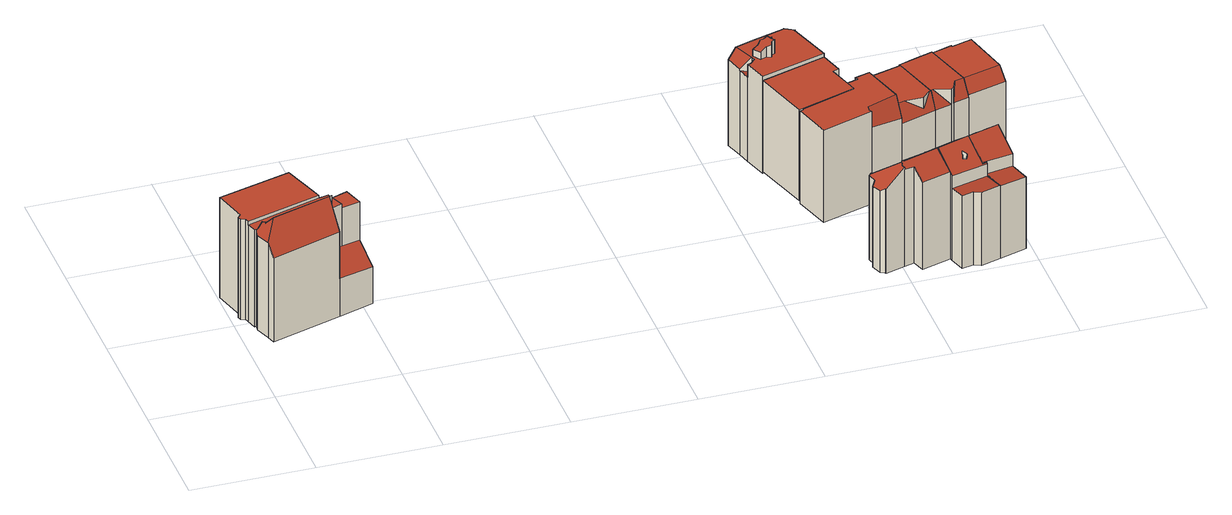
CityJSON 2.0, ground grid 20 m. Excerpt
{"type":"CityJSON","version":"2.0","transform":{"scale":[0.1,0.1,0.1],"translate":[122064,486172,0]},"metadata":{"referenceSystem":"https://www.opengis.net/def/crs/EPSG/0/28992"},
"CityObjects":{
"building1":{"type":"Building","attributes":{"aantal_verblijfsobjecten":8,"bouwjaar":1826,"gebruiksdoel":"bijeenkomstfunctie,logiesfunctie,woonfunctie","oppervlakte_max":5914,"oppervlakte_min":75,"rdf_seealso":"http://bag.basisregistraties.overheid.nl/bag/id/pand/0363100012182177","rf_extrusion_mode":"standard","rf_force_lod11":false,"rf_h_ground":0.244,"rf_h_pc_98p":0,"rf_h_roof_50p":18.06,"rf_h_roof_70p":18.13,"rf_h_roof_max":19.63,"rf_h_roof_min":7.89,"rf_h_roof_ridge":19.79,"rf_is_glass_roof":false,"rf_nodata_frac":0.0264,"rf_nodata_r":0,"rf_pc_select":"PREFERRED_AND_LATEST","rf_pc_year":0,"rf_pointcloud_unusable":false,"rf_pt_density":27.04,"rf_ridgelines":2,"rf_rmse_lod22":5.9,"rf_roof_planes":19,"rf_roof_type":"slanted","rf_success":true,"rf_t_run":159,"rf_volume_lod22":3998.17,"status":"Pand in gebruik"},"children":["building1-1"]},
"building1-1":{"type":"BuildingPart","parents":["building1"],"geometry":[{"type":"Solid","lod":"2.2","boundaries":[[[[0,1,2,3,4,5,6,7,8,9,10,11,12,13,14,15,16,17,18,19]],[[20,5,4,21]],[[21,4,3,22]],[[23,24,25]],[[26,27,25]],[[28,18,17,29]],[[30,31,32,33]],[[29,17,16,34]],[[33,32,35,36,37]],[[24,19,18,28]],[[38,0,19,24,23]],[[39,40,41,42,43]],[[44,45,40,39]],[[42,41,46,31,30]],[[47,2,1,48,49]],[[22,3,2,47]],[[34,16,15,45,44]],[[50,51,52]],[[53,54,35,32]],[[31,46,55,56]],[[56,55,13,12,54,53]],[[57,58,59,60]],[[61,62,7,6,63]],[[64,8,7,62]],[[63,6,5,20]],[[65,60,59,62,61]],[[66,37,36,60,65]],[[67,9,8,64]],[[58,10,9,67]],[[68,11,10,58,57]],[[48,1,0,38]],[[27,26,69]],[[54,12,11,68]],[[45,15,14,70]],[[70,14,13,55]],[[43,42,51,50]],[[49,48,37,66]],[[34,44,39,71,29]],[[56,53,32,31]],[[58,67,64,62,59]],[[69,26,25,24,28,29,71]],[[43,50,52,27,69,71,39]],[[54,68,57,60,36,35]],[[70,55,46,41,40,45]],[[49,66,65,61,63,20,21,22,47]],[[37,48,38,23,25,27,52,51,42,30,33]]]],"semantics":{"surfaces":[{"type":"GroundSurface"},{"type":"WallSurface","on_footprint_edge":true},{"type":"WallSurface","on_footprint_edge":false},{"type":"RoofSurface","rf_azimuth":163.28,"rf_h_roof_50p":17.82,"rf_h_roof_70p":18.69,"rf_h_roof_max":20.14,"rf_h_roof_min":15.62,"rf_slope":52.66},{"type":"RoofSurface","rf_azimuth":61.95,"rf_h_roof_50p":16.73,"rf_h_roof_70p":16.74,"rf_h_roof_max":17.49,"rf_h_roof_min":16.71,"rf_slope":0.588},{"type":"RoofSurface","rf_azimuth":162.96,"rf_h_roof_50p":7.95,"rf_h_roof_70p":7.96,"rf_h_roof_max":18.04,"rf_h_roof_min":7.93,"rf_slope":0.394},{"type":"RoofSurface","rf_azimuth":255.64,"rf_h_roof_50p":18.14,"rf_h_roof_70p":18.67,"rf_h_roof_max":19.73,"rf_h_roof_min":17.07,"rf_slope":47.63},{"type":"RoofSurface","rf_azimuth":342.92,"rf_h_roof_50p":18.42,"rf_h_roof_70p":18.86,"rf_h_roof_max":20.14,"rf_h_roof_min":17.35,"rf_slope":52.85},{"type":"RoofSurface","rf_azimuth":357.85,"rf_h_roof_50p":10.78,"rf_h_roof_70p":10.79,"rf_h_roof_max":17.48,"rf_h_roof_min":10.74,"rf_slope":1.22},{"type":"RoofSurface","rf_azimuth":160.17,"rf_h_roof_50p":8.54,"rf_h_roof_70p":9.15,"rf_h_roof_max":17.5,"rf_h_roof_min":6.99,"rf_slope":41.67},{"type":"RoofSurface","rf_azimuth":82.06,"rf_h_roof_50p":18.12,"rf_h_roof_70p":18.16,"rf_h_roof_max":18.21,"rf_h_roof_min":18.03,"rf_slope":0.771},{"type":"RoofSurface","rf_azimuth":37.69,"rf_h_roof_50p":17.55,"rf_h_roof_70p":17.58,"rf_h_roof_max":19.39,"rf_h_roof_min":17.48,"rf_slope":0.651}],"values":[[0,1,1,2,2,1,2,1,2,1,1,2,2,2,1,1,1,2,2,2,1,2,1,1,1,2,2,1,1,1,1,2,1,1,1,2,2,3,4,5,6,7,8,9,10,11]]}}]},
"building2":{"type":"Building","attributes":{"aantal_verblijfsobjecten":4,"bouwjaar":1879,"gebruiksdoel":"woonfunctie","oppervlakte_max":77,"oppervlakte_min":77,"rdf_seealso":"http://bag.basisregistraties.overheid.nl/bag/id/pand/0363100012182009","rf_extrusion_mode":"standard","rf_force_lod11":false,"rf_h_ground":1.14,"rf_h_pc_98p":0,"rf_h_roof_50p":17.49,"rf_h_roof_70p":17.52,"rf_h_roof_max":17.67,"rf_h_roof_min":17.39,"rf_is_glass_roof":false,"rf_nodata_frac":0.0909,"rf_nodata_r":0,"rf_pc_select":"_HIGHEST_YET_INSUFFICIENT_COVERAGE","rf_pc_year":0,"rf_pointcloud_unusable":false,"rf_pt_density":29.46,"rf_ridgelines":0,"rf_rmse_lod22":0.179,"rf_roof_planes":3,"rf_roof_type":"slanted","rf_success":true,"rf_t_run":27,"rf_volume_lod22":1621.92,"status":"Pand in gebruik"},"children":["building2-1"]},
"building2-1":{"type":"BuildingPart","parents":["building2"],"geometry":[{"type":"Solid","lod":"2.2","boundaries":[[[[72,73,74,75,76,77]],[[78,73,72,79]],[[80,77,76,81]],[[81,76,75,82]],[[82,75,74,83]],[[83,74,73,78]],[[79,72,77,80]],[[79,80,81,82,83,78]]]],"semantics":{"surfaces":[{"type":"GroundSurface"},{"type":"WallSurface","on_footprint_edge":true},{"type":"RoofSurface","rf_azimuth":230.82,"rf_h_roof_50p":17.49,"rf_h_roof_70p":17.53,"rf_h_roof_max":17.63,"rf_h_roof_min":17.36,"rf_slope":1.11}],"values":[[0,1,1,1,1,1,1,2]]}}]},
"building3":{"type":"Building","attributes":{"aantal_verblijfsobjecten":4,"bouwjaar":1935,"gebruiksdoel":"woonfunctie","oppervlakte_max":46,"oppervlakte_min":43,"rdf_seealso":"http://bag.basisregistraties.overheid.nl/bag/id/pand/0363100012181823","rf_extrusion_mode":"standard","rf_force_lod11":false,"rf_h_ground":0.761,"rf_h_pc_98p":0,"rf_h_roof_50p":17.48,"rf_h_roof_70p":18.21,"rf_h_roof_max":18.94,"rf_h_roof_min":15.91,"rf_h_roof_ridge":18.79,"rf_is_glass_roof":false,"rf_nodata_frac":0,"rf_nodata_r":0,"rf_pc_select":"PREFERRED_AND_LATEST","rf_pc_year":0,"rf_pointcloud_unusable":false,"rf_pt_density":16.43,"rf_ridgelines":2,"rf_rmse_lod22":0.322,"rf_roof_planes":7,"rf_roof_type":"slanted","rf_success":true,"rf_t_run":19,"rf_volume_lod22":992.67,"status":"Pand in gebruik"},"children":["building3-1"]},
"building3-1":{"type":"BuildingPart","parents":["building3"],"geometry":[{"type":"Solid","lod":"2.2","boundaries":[[[[84,85,86,87,88,89,90,91,92,93,94,95,96]],[[97,91,90,98]],[[99,92,91,97]],[[100,93,92,99]],[[101,87,86,102]],[[103,88,87,101]],[[104,94,93,100]],[[98,90,89,105]],[[105,89,88,103,106]],[[107,85,84,108]],[[102,86,85,107]],[[109,110,95,94,104]],[[110,109,111]],[[108,84,96,112]],[[113,114,115]],[[106,103,115]],[[112,96,95,110]],[[116,117,114,113]],[[108,117,116]],[[114,117,111,109,104,100,99,97,98,105,106,115]],[[117,108,112,110,111]],[[108,116,113,115,103,101,102,107]]]],"semantics":{"surfaces":[{"type":"GroundSurface"},{"type":"WallSurface","on_footprint_edge":true},{"type":"WallSurface","on_footprint_edge":false},{"type":"RoofSurface","rf_azimuth":254.57,"rf_h_roof_50p":16.69,"rf_h_roof_70p":17.33,"rf_h_roof_max":18.84,"rf_h_roof_min":15.36,"rf_slope":38.73},{"type":"RoofSurface","rf_azimuth":342.59,"rf_h_roof_50p":17.11,"rf_h_roof_70p":17.67,"rf_h_roof_max":19.23,"rf_h_roof_min":15.76,"rf_slope":39.34},{"type":"RoofSurface","rf_azimuth":161.35,"rf_h_roof_50p":17.98,"rf_h_roof_70p":18.53,"rf_h_roof_max":19.23,"rf_h_roof_min":16.61,"rf_slope":35.61}],"values":[[0,1,1,1,1,1,1,1,1,1,1,1,2,1,2,2,1,2,2,3,4,5]]}}]},
"building4":{"type":"Building","attributes":{"aantal_verblijfsobjecten":5,"bouwjaar":1879,"gebruiksdoel":"woonfunctie","oppervlakte_max":87,"oppervlakte_min":77,"rdf_seealso":"http://bag.basisregistraties.overheid.nl/bag/id/pand/0363100012170840","rf_extrusion_mode":"standard","rf_force_lod11":false,"rf_h_ground":0.718,"rf_h_pc_98p":0,"rf_h_roof_50p":18.11,"rf_h_roof_70p":18.15,"rf_h_roof_max":20.4,"rf_h_roof_min":15.69,"rf_is_glass_roof":false,"rf_nodata_frac":0.0101,"rf_nodata_r":0,"rf_pc_select":"PREFERRED_AND_LATEST","rf_pc_year":0,"rf_pointcloud_unusable":false,"rf_pt_density":37.03,"rf_ridgelines":0,"rf_rmse_lod22":0.432,"rf_roof_planes":9,"rf_roof_type":"slanted","rf_success":true,"rf_t_run":27,"rf_volume_lod22":1723.87,"status":"Pand in gebruik"},"children":["building4-1"]},
"building4-1":{"type":"BuildingPart","parents":["building4"],"geometry":[{"type":"Solid","lod":"2.2","boundaries":[[[[118,119,120,121,122,123,124,125,126,127,128]],[[129,130,131,132]],[[133,134,130,129]],[[135,119,118,136]],[[137,120,119,135]],[[136,118,128,138]],[[139,127,126,140]],[[141,121,120,137]],[[142,122,121,141]],[[143,123,122,142]],[[144,145,146,147]],[[140,126,125,148,149]],[[138,128,127,139]],[[150,151,124,123,143]],[[148,125,124,151]],[[152,153,151,150]],[[154,155,153,152]],[[147,146,156,157]],[[158,159,155,154]],[[157,156,160,161]],[[162,163,164,165]],[[132,131,145,144]],[[165,164,134,133]],[[166,167,163,162]],[[168,169,167,166]],[[170,171,169,168]],[[172,173,171,170]],[[161,160,173,172]],[[149,148,159,158]],[[158,139,140,149]],[[161,172,170,168,166,162,165,133,129,132,144,147,157]],[[159,148,151,153,155]],[[139,158,154,152,150,143,142,141,137,135,136,138],[131,130,134,164,163,167,169,171,173,160,156,146,145]]]],"semantics":{"surfaces":[{"type":"GroundSurface"},{"type":"WallSurface","on_footprint_edge":false},{"type":"WallSurface","on_footprint_edge":true},{"type":"RoofSurface","rf_azimuth":251.31,"rf_h_roof_50p":17.4,"rf_h_roof_70p":17.84,"rf_h_roof_max":18.51,"rf_h_roof_min":16.05,"rf_slope":54.82},{"type":"RoofSurface","rf_azimuth":253.71,"rf_h_roof_50p":20.04,"rf_h_roof_70p":20.25,"rf_h_roof_max":20.66,"rf_h_roof_min":19.36,"rf_slope":23.22},{"type":"RoofSurface","rf_azimuth":71.29,"rf_h_roof_50p":15.73,"rf_h_roof_70p":15.78,"rf_h_roof_max":18.09,"rf_h_roof_min":15.57,"rf_slope":9.4},{"type":"RoofSurface","rf_azimuth":336.97,"rf_h_roof_50p":18.11,"rf_h_roof_70p":18.14,"rf_h_roof_max":20.66,"rf_h_roof_min":18,"rf_slope":1.03}],"values":[[0,1,1,2,2,2,2,2,2,2,1,2,2,2,2,1,1,1,1,1,1,1,1,1,1,1,1,1,1,3,4,5,6]]}}]},
"building5":{"type":"Building","attributes":{"aantal_verblijfsobjecten":4,"bouwjaar":1879,"gebruiksdoel":"woonfunctie","oppervlakte_max":77,"oppervlakte_min":77,"rdf_seealso":"http://bag.basisregistraties.overheid.nl/bag/id/pand/0363100012182010","rf_extrusion_mode":"standard","rf_force_lod11":false,"rf_h_ground":0.804,"rf_h_pc_98p":0,"rf_h_roof_50p":17.44,"rf_h_roof_70p":17.46,"rf_h_roof_max":17.64,"rf_h_roof_min":15.52,"rf_h_roof_ridge":15.11,"rf_is_glass_roof":false,"rf_nodata_frac":0.0934,"rf_nodata_r":0,"rf_pc_select":"_HIGHEST_YET_INSUFFICIENT_COVERAGE","rf_pc_year":0,"rf_pointcloud_unusable":false,"rf_pt_density":18.71,"rf_ridgelines":1,"rf_rmse_lod22":0.135,"rf_roof_planes":4,"rf_roof_type":"slanted","rf_success":true,"rf_t_run":29,"rf_volume_lod22":1672.17,"status":"Pand in gebruik"},"children":["building5-1"]},
"building5-1":{"type":"BuildingPart","parents":["building5"],"geometry":[{"type":"Solid","lod":"2.2","boundaries":[[[[174,175,176,177,178,179,180,181,182,183,184,185]],[[186,179,178,187]],[[188,180,179,186]],[[187,178,177,189]],[[189,177,176,81]],[[190,185,184,191]],[[191,184,183,192,193]],[[193,192,194,195]],[[81,176,175,196]],[[197,181,180,188]],[[198,182,181,197]],[[192,183,182,198]],[[199,174,185,190]],[[196,175,174,199]],[[195,194,200]],[[200,194,192,198,197]],[[195,200,197,188,186,187,189,81,196,199,190,191,193]]]],"semantics":{"surfaces":[{"type":"GroundSurface"},{"type":"WallSurface","on_footprint_edge":true},{"type":"WallSurface","on_footprint_edge":false},{"type":"RoofSurface","rf_azimuth":160.97,"rf_h_roof_50p":16.43,"rf_h_roof_70p":16.87,"rf_h_roof_max":17.94,"rf_h_roof_min":14.63,"rf_slope":66.11},{"type":"RoofSurface","rf_azimuth":186.94,"rf_h_roof_50p":17.45,"rf_h_roof_70p":17.47,"rf_h_roof_max":17.94,"rf_h_roof_min":17.37,"rf_slope":0.756}],"values":[[0,1,1,1,1,1,1,2,1,1,1,1,1,1,2,3,4]]}}]},
"building6":{"type":"Building","attributes":{"aantal_verblijfsobjecten":4,"bouwjaar":1935,"gebruiksdoel":"woonfunctie","oppervlakte_max":95,"oppervlakte_min":51,"rdf_seealso":"http://bag.basisregistraties.overheid.nl/bag/id/pand/0363100012181825","rf_extrusion_mode":"standard","rf_force_lod11":false,"rf_h_ground":0.738,"rf_h_pc_98p":0,"rf_h_roof_50p":16.59,"rf_h_roof_70p":17.59,"rf_h_roof_max":18.9,"rf_h_roof_min":13.6,"rf_h_roof_ridge":18.96,"rf_is_glass_roof":false,"rf_nodata_frac":0.00398,"rf_nodata_r":0,"rf_pc_select":"PREFERRED_AND_LATEST","rf_pc_year":0,"rf_pointcloud_unusable":false,"rf_pt_density":17.66,"rf_ridgelines":1,"rf_rmse_lod22":0.164,"rf_roof_planes":4,"rf_roof_type":"slanted","rf_success":true,"rf_t_run":16,"rf_volume_lod22":970.95,"status":"Pand in gebruik"},"children":["building6-1"]},
"building6-1":{"type":"BuildingPart","parents":["building6"],"geometry":[{"type":"Solid","lod":"2.2","boundaries":[[[[201,202,203,204,205,206,207,208,209,210,211,212,213,214,215,216]],[[217,212,211,218]],[[219,213,212,217]],[[220,214,213,219]],[[221,207,206,222]],[[223,208,207,221]],[[224,215,214,220]],[[218,211,210,225]],[[222,206,205,226]],[[226,205,204,227]],[[228,202,201,229]],[[230,231,203,202,228]],[[232,216,215,224]],[[225,210,209,233]],[[229,201,216,232]],[[233,209,208,223,234]],[[227,204,203,231]],[[235,236,237,238]],[[239,240,236,235]],[[241,242,240,239]],[[238,237,242,241]],[[234,223,231,230]],[[225,233,232,224,220,219,217,218]],[[231,223,221,222,226,227]],[[242,237,236,240]],[[234,230,228,229,232,233],[235,238,241,239]]]],"semantics":{"surfaces":[{"type":"GroundSurface"},{"type":"WallSurface","on_footprint_edge":true},{"type":"WallSurface","on_footprint_edge":false},{"type":"RoofSurface","rf_azimuth":342.46,"rf_h_roof_50p":17.2,"rf_h_roof_70p":17.83,"rf_h_roof_max":19.2,"rf_h_roof_min":15.33,"rf_slope":38.73},{"type":"RoofSurface","rf_azimuth":351.45,"rf_h_roof_50p":13.72,"rf_h_roof_70p":13.75,"rf_h_roof_max":16.08,"rf_h_roof_min":13.64,"rf_slope":2.35},{"type":"RoofSurface","rf_azimuth":184.85,"rf_h_roof_50p":13.6,"rf_h_roof_70p":13.85,"rf_h_roof_max":13.96,"rf_h_roof_min":13.6,"rf_slope":20.06},{"type":"RoofSurface","rf_azimuth":163.33,"rf_h_roof_50p":17.54,"rf_h_roof_70p":18.16,"rf_h_roof_max":19.2,"rf_h_roof_min":16,"rf_slope":38.83}],"values":[[0,1,1,1,1,1,1,1,1,1,1,1,1,1,1,1,1,2,2,2,2,2,3,4,5,6]]}}]},
"building7":{"type":"Building","attributes":{"aantal_verblijfsobjecten":5,"bouwjaar":1887,"gebruiksdoel":"woonfunctie","oppervlakte_max":46,"oppervlakte_min":45,"rdf_seealso":"http://bag.basisregistraties.overheid.nl/bag/id/pand/0363100012182018","rf_extrusion_mode":"standard","rf_force_lod11":false,"rf_h_ground":0.509,"rf_h_pc_98p":0,"rf_h_roof_50p":15.88,"rf_h_roof_70p":15.97,"rf_h_roof_max":16.33,"rf_h_roof_min":13.15,"rf_is_glass_roof":false,"rf_nodata_frac":0.0116,"rf_nodata_r":0,"rf_pc_select":"PREFERRED_AND_LATEST","rf_pc_year":0,"rf_pointcloud_unusable":false,"rf_pt_density":19.45,"rf_ridgelines":0,"rf_rmse_lod22":0.508,"rf_roof_planes":7,"rf_roof_type":"slanted","rf_success":true,"rf_t_run":16,"rf_volume_lod22":967.98,"status":"Pand in gebruik"},"children":["building7-1"]},
"building7-1":{"type":"BuildingPart","parents":["building7"],"geometry":[{"type":"Solid","lod":"2.2","boundaries":[[[[243,244,245,246,247,248,249,250,251,252,253]],[[254,244,243,255]],[[256,245,244,254]],[[257,247,246,258,259]],[[260,249,248,261]],[[261,248,247,257]],[[258,246,245,256]],[[262,253,252,263]],[[259,258,263,264]],[[264,263,252,251,265]],[[265,251,250,266]],[[255,243,253,262]],[[266,250,249,260]],[[267,268,269]],[[268,267,270]],[[255,262,263,258,256,254]],[[268,270,266,260,261,257,269]],[[270,267,269,257,259,264,265,266]]]],"semantics":{"surfaces":[{"type":"GroundSurface"},{"type":"WallSurface","on_footprint_edge":true},{"type":"WallSurface","on_footprint_edge":false},{"type":"RoofSurface","rf_azimuth":148.34,"rf_h_roof_50p":13.17,"rf_h_roof_70p":13.19,"rf_h_roof_max":15.98,"rf_h_roof_min":13.1,"rf_slope":2.5},{"type":"RoofSurface","rf_azimuth":163.01,"rf_h_roof_50p":14.71,"rf_h_roof_70p":15.32,"rf_h_roof_max":16.55,"rf_h_roof_min":13.49,"rf_slope":64.47},{"type":"RoofSurface","rf_azimuth":122.69,"rf_h_roof_50p":15.94,"rf_h_roof_70p":15.96,"rf_h_roof_max":16.55,"rf_h_roof_min":15.89,"rf_slope":0.619}],"values":[[0,1,1,1,1,1,1,1,2,1,1,1,1,2,2,3,4,5]]}}]},
"building8":{"type":"Building","attributes":{"aantal_verblijfsobjecten":4,"bouwjaar":1935,"gebruiksdoel":"woonfunctie","oppervlakte_max":55,"oppervlakte_min":46,"rdf_seealso":"http://bag.basisregistraties.overheid.nl/bag/id/pand/0363100012181822","rf_extrusion_mode":"standard","rf_force_lod11":false,"rf_h_ground":0.732,"rf_h_pc_98p":0,"rf_h_roof_50p":16.81,"rf_h_roof_70p":17.69,"rf_h_roof_max":18.93,"rf_h_roof_min":13.59,"rf_h_roof_ridge":18.97,"rf_is_glass_roof":false,"rf_nodata_frac":0.00429,"rf_nodata_r":0,"rf_pc_select":"PREFERRED_AND_LATEST","rf_pc_year":0,"rf_pointcloud_unusable":false,"rf_pt_density":17.47,"rf_ridgelines":1,"rf_rmse_lod22":0.19,"rf_roof_planes":3,"rf_roof_type":"slanted","rf_success":true,"rf_t_run":9,"rf_volume_lod22":908.99,"status":"Pand in gebruik"},"children":["building8-1"]},
"building8-1":{"type":"BuildingPart","parents":["building8"],"geometry":[{"type":"Solid","lod":"2.2","boundaries":[[[[271,272,273,274,275,276,277,278,204,202,279,201,216,215]],[[280,272,271,281]],[[282,273,272,280]],[[283,274,273,282]],[[284,201,279,285,286]],[[286,285,287,288]],[[289,275,274,283]],[[281,271,215,224]],[[224,215,216,232]],[[285,279,202,290]],[[291,278,277,292]],[[293,204,278,291]],[[290,202,204,293]],[[294,276,275,289]],[[232,216,201,284]],[[295,292,277,276,294]],[[288,287,292,295]],[[294,289,283,282,280,281,224,232]],[[288,295,294,232,284,286]],[[292,287,285,290,293,291]]]],"semantics":{"surfaces":[{"type":"GroundSurface"},{"type":"WallSurface","on_footprint_edge":true},{"type":"WallSurface","on_footprint_edge":false},{"type":"RoofSurface","rf_azimuth":343.29,"rf_h_roof_50p":17.22,"rf_h_roof_70p":17.83,"rf_h_roof_max":19.12,"rf_h_roof_min":15.28,"rf_slope":38.94},{"type":"RoofSurface","rf_azimuth":161.12,"rf_h_roof_50p":17.59,"rf_h_roof_70p":18.21,"rf_h_roof_max":19.12,"rf_h_roof_min":16.07,"rf_slope":38.59},{"type":"RoofSurface","rf_azimuth":103.07,"rf_h_roof_50p":13.65,"rf_h_roof_70p":13.68,"rf_h_roof_max":16.21,"rf_h_roof_min":13.54,"rf_slope":2.11}],"values":[[0,1,1,1,1,2,1,1,1,1,1,1,1,1,1,1,2,3,4,5]]}}]},
"building9":{"type":"Building","attributes":{"aantal_verblijfsobjecten":0,"bouwjaar":1879,"rdf_seealso":"http://bag.basisregistraties.overheid.nl/bag/id/pand/0363100012182019","rf_extrusion_mode":"skip","rf_force_lod11":false,"rf_h_ground":0.517,"rf_h_pc_98p":0,"rf_is_glass_roof":false,"rf_nodata_frac":0.345,"rf_nodata_r":0,"rf_pc_select":"_HIGHEST_YET_INSUFFICIENT_COVERAGE","rf_pc_year":0,"rf_pointcloud_unusable":true,"rf_pt_density":11.58,"rf_roof_type":"unknown","rf_success":true,"rf_t_run":0,"status":"Pand in gebruik"},"geometry":[{"type":"MultiSurface","lod":"0","boundaries":[[[296,297,298,299]]]}]},
"building10":{"type":"Building","attributes":{"aantal_verblijfsobjecten":4,"bouwjaar":1876,"gebruiksdoel":"woonfunctie","oppervlakte_max":48,"oppervlakte_min":44,"rdf_seealso":"http://bag.basisregistraties.overheid.nl/bag/id/pand/0363100012182030","rf_extrusion_mode":"standard","rf_force_lod11":false,"rf_h_ground":0.512,"rf_h_pc_98p":0,"rf_h_roof_50p":15.86,"rf_h_roof_70p":15.93,"rf_h_roof_max":16.67,"rf_h_roof_min":13.14,"rf_h_roof_ridge":16.87,"rf_is_glass_roof":false,"rf_nodata_frac":0.0069,"rf_nodata_r":0,"rf_pc_select":"PREFERRED_AND_LATEST","rf_pc_year":0,"rf_pointcloud_unusable":false,"rf_pt_density":17.49,"rf_ridgelines":1,"rf_rmse_lod22":0.547,"rf_roof_planes":8,"rf_roof_type":"slanted","rf_success":true,"rf_t_run":17,"rf_volume_lod22":1039.14,"status":"Verbouwing pand"},"children":["building10-1"]},
"building10-1":{"type":"BuildingPart","parents":["building10"],"geometry":[{"type":"Solid","lod":"2.2","boundaries":[[[[300,301,302,303,304,305,306,307,308,309,248,310,311,245,312]],[[313,301,300,314]],[[314,300,312,315]],[[315,312,245,256]],[[316,305,304,317]],[[318,319,320,321]],[[322,318,323,324]],[[325,326,309,308,327,328]],[[328,327,329]],[[330,310,248,261]],[[327,308,307,331]],[[261,248,309,326]],[[324,323,311,310,330]],[[256,245,311,323]],[[326,325,332]],[[331,307,306,333]],[[334,316,319,318,322]],[[333,306,305,316,334]],[[321,320,302,301,313]],[[335,303,302,320]],[[317,304,303,335]],[[326,332,330,261]],[[333,329,327,331]],[[333,334,322,324,330,332,325,328,329]],[[321,313,314,315,256,323,318]],[[317,335,320,319,316]]]],"semantics":{"surfaces":[{"type":"GroundSurface"},{"type":"WallSurface","on_footprint_edge":true},{"type":"WallSurface","on_footprint_edge":false},{"type":"RoofSurface","rf_azimuth":162.85,"rf_h_roof_50p":14.38,"rf_h_roof_70p":14.76,"rf_h_roof_max":15.89,"rf_h_roof_min":13.45,"rf_slope":64.46},{"type":"RoofSurface","rf_azimuth":162.85,"rf_h_roof_50p":14.91,"rf_h_roof_70p":15.6,"rf_h_roof_max":16.29,"rf_h_roof_min":13.6,"rf_slope":64.46},{"type":"RoofSurface","rf_azimuth":204.37,"rf_h_roof_50p":15.93,"rf_h_roof_70p":15.94,"rf_h_roof_max":16.29,"rf_h_roof_min":15.88,"rf_slope":0.533},{"type":"RoofSurface","rf_azimuth":179.86,"rf_h_roof_50p":13.17,"rf_h_roof_70p":13.17,"rf_h_roof_max":15.95,"rf_h_roof_min":13.15,"rf_slope":0.575},{"type":"RoofSurface","rf_azimuth":341.83,"rf_h_roof_50p":9.42,"rf_h_roof_70p":9.87,"rf_h_roof_max":15.97,"rf_h_roof_min":8.2,"rf_slope":44.08}],"values":[[0,1,1,1,1,2,2,1,2,1,1,1,1,1,2,1,2,1,1,1,1,3,4,5,6,7]]}}]},
"building11":{"type":"Building","attributes":{"aantal_verblijfsobjecten":4,"bouwjaar":1905,"gebruiksdoel":"woonfunctie","oppervlakte_max":57,"oppervlakte_min":54,"rdf_seealso":"http://bag.basisregistraties.overheid.nl/bag/id/pand/0363100012182031","rf_extrusion_mode":"standard","rf_force_lod11":false,"rf_h_ground":0.688,"rf_h_pc_98p":0,"rf_h_roof_50p":15.66,"rf_h_roof_70p":15.74,"rf_h_roof_max":15.92,"rf_h_roof_min":13.01,"rf_is_glass_roof":false,"rf_nodata_frac":0,"rf_nodata_r":0,"rf_pc_select":"PREFERRED_AND_LATEST","rf_pc_year":0,"rf_pointcloud_unusable":false,"rf_pt_density":18.14,"rf_ridgelines":0,"rf_rmse_lod22":0.138,"rf_roof_planes":4,"rf_roof_type":"slanted","rf_success":true,"rf_t_run":19,"rf_volume_lod22":1082.13,"status":"Pand in gebruik"},"children":["building11-1"]},
"building11-1":{"type":"BuildingPart","parents":["building11"],"geometry":[{"type":"Solid","lod":"2.2","boundaries":[[[[336,337,338,339,340,341,342,343,344,345,346]],[[347,340,339,348]],[[349,341,340,347]],[[350,346,345,351]],[[351,345,344,352]],[[353,342,341,349]],[[354,343,342,353,355]],[[352,344,343,354]],[[356,338,337,357]],[[348,339,338,356]],[[358,336,346,350]],[[359,360,357,361]],[[361,357,337,336,358]],[[355,353,360,359]],[[352,354,350,351]],[[360,353,349,347,348,356,357]],[[355,359,361,358,350,354]]]],"semantics":{"surfaces":[{"type":"GroundSurface"},{"type":"WallSurface","on_footprint_edge":true},{"type":"WallSurface","on_footprint_edge":false},{"type":"RoofSurface","rf_azimuth":162.24,"rf_h_roof_50p":14.71,"rf_h_roof_70p":15.25,"rf_h_roof_max":15.92,"rf_h_roof_min":13.65,"rf_slope":52.35},{"type":"RoofSurface","rf_azimuth":49.28,"rf_h_roof_50p":13.03,"rf_h_roof_70p":13.04,"rf_h_roof_max":15.82,"rf_h_roof_min":13,"rf_slope":0.933},{"type":"RoofSurface","rf_azimuth":135.3,"rf_h_roof_50p":15.73,"rf_h_roof_70p":15.77,"rf_h_roof_max":15.92,"rf_h_roof_min":15.54,"rf_slope":2.19}],"values":[[0,1,1,1,1,1,1,1,1,1,1,2,1,2,3,4,5]]}}]}
},
"vertices":[
[29,189,2],[24,205,2],[22,212,2],[15,214,2],[13,221,2],[18,226,2],[3,280,2],[123,315,2],[158,325,2],[172,329,2],[187,278,2],[190,279,2],[196,258,2],[206,226,2],[216,194,2],[158,176,2],[43,141,2],[39,155,2],[31,180,2],[32,190,2],[18,226,182],[13,221,182],[15,214,182],[32,190,176],[32,190,174],[34,190,176],[42,193,186],[42,193,176],[31,180,171],[39,155,172],[175,217,175],[175,217,168],[163,247,167],[163,247,175],[43,141,153],[163,247,108],[147,243,108],[147,243,175],[29,189,176],[153,210,198],[153,210,101],[157,211,100],[157,211,175],[157,211,198],[158,176,154],[158,176,71],[175,217,100],[22,212,182],[24,205,176],[24,205,182],[150,218,186],[150,218,175],[146,226,175],[196,258,167],[196,258,108],[206,226,98],[206,226,167],[187,278,107],[187,278,79],[143,255,79],[143,255,108],[123,315,180],[123,315,80],[3,280,182],[158,325,80],[143,255,180],[147,243,180],[172,329,80],[190,279,107],[47,185,189],[216,194,68],[56,181,198],
[876,341,11],[982,371,11],[993,333,11],[983,330,11],[999,278,11],[904,249,11],[982,371,176],[876,341,174],[904,249,174],[999,278,175],[983,330,176],[993,333,176],
[1062,68,8],[1072,35,8],[1024,20,8],[1017,41,8],[1001,37,8],[969,27,8],[968,29,8],[961,33,8],[955,50,8],[960,56,8],[956,71,8],[960,72,8],[1052,101,8],[961,33,154],[968,29,159],[955,50,153],[960,56,159],[1017,41,181],[1024,20,165],[1001,37,182],[956,71,159],[969,27,159],[1001,37,186],[1072,35,164],[1062,68,189],[960,72,162],[960,72,160],[960,70,162],[1052,101,160],[999,44,187],[999,44,186],[999,43,186],[1000,49,190],[1000,49,188],
[945,455,7],[946,456,7],[961,447,7],[960,445,7],[982,371,7],[876,341,7],[865,379,7],[859,400,7],[850,428,7],[863,431,7],[896,441,7],[894,410,200],[894,410,181],[889,403,181],[889,403,197],[899,408,202],[899,408,181],[946,456,180],[945,455,180],[961,447,180],[896,441,180],[863,431,180],[850,428,162],[960,445,181],[982,371,182],[876,341,182],[879,399,193],[879,399,181],[887,386,181],[887,386,194],[859,400,158],[859,400,160],[865,379,181],[865,379,158],[871,381,181],[871,381,157],[878,389,181],[878,389,155],[897,390,181],[897,390,199],[876,395,181],[876,395,155],[905,388,181],[905,388,202],[908,403,205],[908,403,181],[905,410,181],[905,410,205],[910,403,206],[910,403,181],[909,401,205],[909,401,181],[912,395,206],[912,395,181],[907,393,204],[907,393,181],
[910,248,8],[910,250,8],[999,278,8],[994,295,8],[1012,300,8],[1010,305,8],[1034,312,8],[1054,243,8],[1058,228,8],[1006,212,8],[922,186,8],[904,246,8],[1010,305,175],[1012,300,175],[1034,312,175],[994,295,175],[904,246,174],[922,186,174],[1006,212,145],[1006,212,174],[1003,218,160],[1003,218,174],[910,250,174],[1054,243,175],[1058,228,141],[910,248,174],[1004,225,174],
[1127,48,7],[1134,50,7],[1134,48,7],[1144,15,7],[1112,5,7],[1100,11,7],[1081,6,7],[1074,31,7],[1063,67,7],[1052,101,7],[1054,102,7],[1058,109,7],[1075,115,7],[1082,110,7],[1106,118,7],[1116,83,7],[1058,109,156],[1054,102,161],[1075,115,156],[1082,110,161],[1081,6,138],[1100,11,138],[1074,31,137],[1106,118,161],[1052,101,161],[1112,5,138],[1144,15,138],[1134,50,160],[1127,48,160],[1134,48,158],[1134,48,136],[1116,83,190],[1063,67,189],[1074,31,159],[1107,60,174],[1107,60,139],[1104,54,136],[1104,54,170],[1100,64,178],[1100,64,140],[1098,54,172],[1098,54,136],
[1067,340,5],[1062,358,5],[1083,363,5],[1091,337,5],[1114,259,5],[1117,247,5],[1058,228,5],[1054,241,5],[1032,320,5],[1038,322,5],[1074,333,5],[1062,358,132],[1067,340,131],[1083,363,132],[1114,259,159],[1091,337,131],[1091,337,160],[1058,228,131],[1117,247,131],[1074,333,131],[1038,322,131],[1038,322,160],[1032,320,160],[1054,241,159],[1098,245,159],[1098,245,140],[1111,258,159],[1068,245,159],
[1125,124,7],[1129,131,7],[1146,137,7],[1153,132,7],[1158,134,7],[1168,100,7],[1179,62,7],[1189,29,7],[1130,49,7],[1129,131,155],[1125,124,160],[1146,137,155],[1153,132,160],[1127,48,161],[1130,49,138],[1130,49,160],[1130,50,138],[1130,50,161],[1158,134,160],[1134,50,138],[1189,29,135],[1179,62,136],[1144,15,137],[1168,100,189],[1179,62,158],
[1065,427,5],[1041,420,5],[1049,392,5],[1073,399,5],
[1103,368,5],[1104,368,5],[1104,367,5],[1112,371,5],[1140,379,5],[1147,357,5],[1171,277,5],[1175,265,5],[1149,257,5],[1145,255,5],[1113,259,5],[1090,340,5],[1103,369,5],[1104,368,132],[1103,368,132],[1103,369,132],[1147,357,107],[1140,379,85],[1117,348,132],[1117,348,106],[1104,367,85],[1104,367,132],[1117,348,160],[1090,340,131],[1090,340,159],[1145,255,159],[1145,255,131],[1149,257,131],[1149,257,159],[1156,273,159],[1113,259,159],[1175,265,131],[1118,261,159],[1171,277,159],[1147,357,160],[1112,371,84],
[1147,356,7],[1180,366,7],[1190,369,7],[1178,376,7],[1172,396,7],[1205,405,7],[1214,374,7],[1235,300,7],[1239,284,7],[1175,265,7],[1170,281,7],[1172,396,131],[1178,376,131],[1205,405,130],[1170,281,156],[1175,265,135],[1239,284,134],[1214,374,130],[1235,300,155],[1214,374,158],[1190,369,131],[1180,366,131],[1147,356,159],[1181,364,158],[1181,364,131],[1180,366,159]
]}
